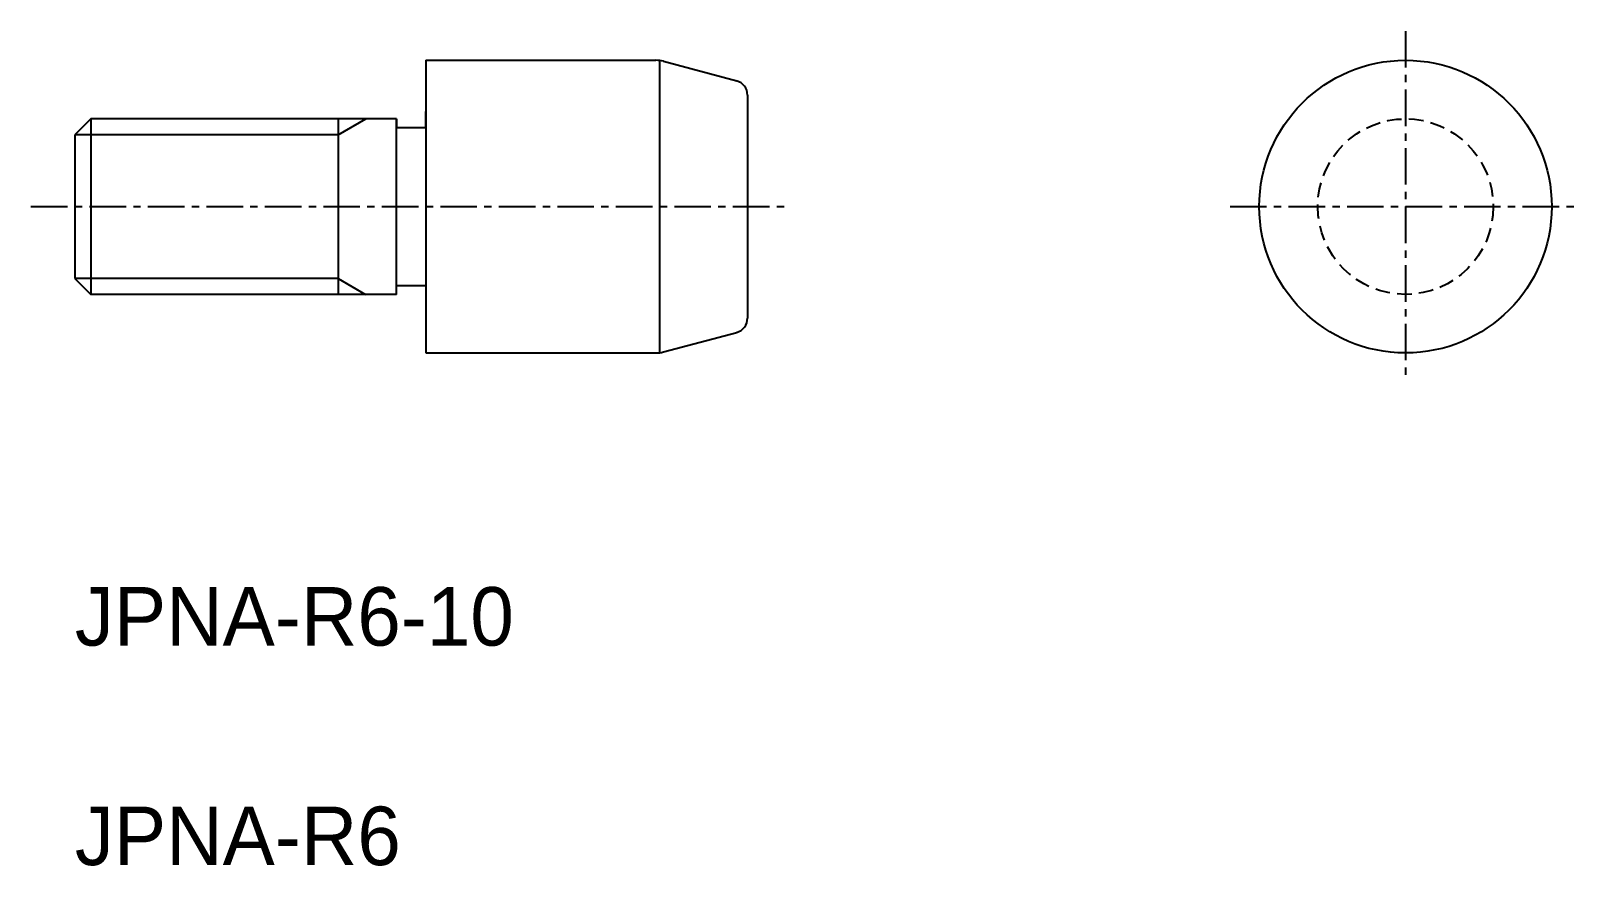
# Model space of a CAD drawing. Extents: x -1748.7 to -1695.7, y -452.7 to -424.2.
import ezdxf

# ---------------------------------------------------------------- set-up
doc = ezdxf.new("R2010")
doc.units = 0
doc.linetypes.add('CENTER', pattern=[2, 1.25, -0.25, 0.25, -0.25])
doc.linetypes.add('DASHED', pattern=[0.75, 0.5, -0.25])
doc.layers.get('0').update_dxf_attribs({"linetype": 'CONTINUOUS'})
doc.layers.add('CENTER', color=1, linetype='CENTER')

msp = doc.modelspace()

# ---------------------------------------------------------------- linework, layer by layer
at = {"color": 7, "linetype": 'CONTINUOUS'}
for p, q in [((-1735.221, -425.213), (-1735.221, -435.213)), ((-1735.221, -425.213), (-1727.352, -425.213)), ((-1727.221, -435.205), (-1727.221, -425.222)), ((-1727.093, -425.247), (-1724.591, -425.918)), ((-1724.221, -426.401), (-1724.221, -434.026)), ((-1735.221, -427.513), (-1735.221, -426.963)), ((-1746.679, -427.213), (-1747.221, -427.755)), ((-1746.679, -427.213), (-1746.679, -433.213)), ((-1736.221, -427.213), (-1746.679, -427.213)), ((-1738.221, -427.213), (-1738.221, -433.213)), ((-1736.221, -427.213), (-1736.221, -427.513)), ((-1736.221, -433.213), (-1736.221, -427.213)), ((-1736.221, -427.513), (-1735.221, -427.513)), ((-1747.221, -427.755), (-1747.221, -432.672)), ((-1747.221, -432.672), (-1746.679, -433.213)), ((-1736.221, -432.913), (-1735.221, -432.913)), ((-1736.221, -433.213), (-1736.221, -432.913)), ((-1735.221, -432.913), (-1735.221, -433.463)), ((-1736.221, -433.213), (-1746.679, -433.213)), ((-1727.093, -435.179), (-1724.591, -434.509)), ((-1735.221, -435.213), (-1727.352, -435.213))]:
    msp.add_line(p, q, dxfattribs=at)
at = {"color": 3, "linetype": 'CONTINUOUS'}
for p, q in [((-1738.221, -427.763), (-1737.269, -427.213)), ((-1738.221, -427.755), (-1747.221, -427.755)), ((-1738.221, -432.672), (-1747.221, -432.672)), ((-1738.221, -432.672), (-1737.283, -433.213))]:
    msp.add_line(p, q, dxfattribs=at)
at = {"color": 7, "linetype": 'CONTINUOUS'}
msp.add_circle((-1701.721, -430.213), 5, dxfattribs=at)
at = {"color": 3, "linetype": 'DASHED'}
msp.add_circle((-1701.721, -430.213), 3, dxfattribs=at)
at = {"color": 7, "linetype": 'CONTINUOUS'}
for centre, radius, start, end in [((-1727.352, -426.213), 1, 75, 90), ((-1724.721, -426.401), 0.5, 360, 75), ((-1724.721, -434.026), 0.5, 285, 360), ((-1727.352, -434.213), 1, 270, 285)]:
    msp.add_arc(centre, radius, start, end, dxfattribs=at)
at = {"layer": 'CENTER', "color": 1, "linetype": 'CENTER'}
for p, q in [((-1701.721, -424.213), (-1701.721, -436.213)), ((-1748.721, -430.213), (-1722.721, -430.213)), ((-1707.721, -430.213), (-1695.721, -430.213))]:
    msp.add_line(p, q, dxfattribs=at)

# ---------------------------------------------------------------- texts
for s, p in [('JPNA-R6-10', (-1747.221, -445.213)), ('JPNA-R6', (-1747.221, -452.713))]:
    msp.add_text(s, height=2).set_placement(p)

doc.saveas('drawing.dxf')
